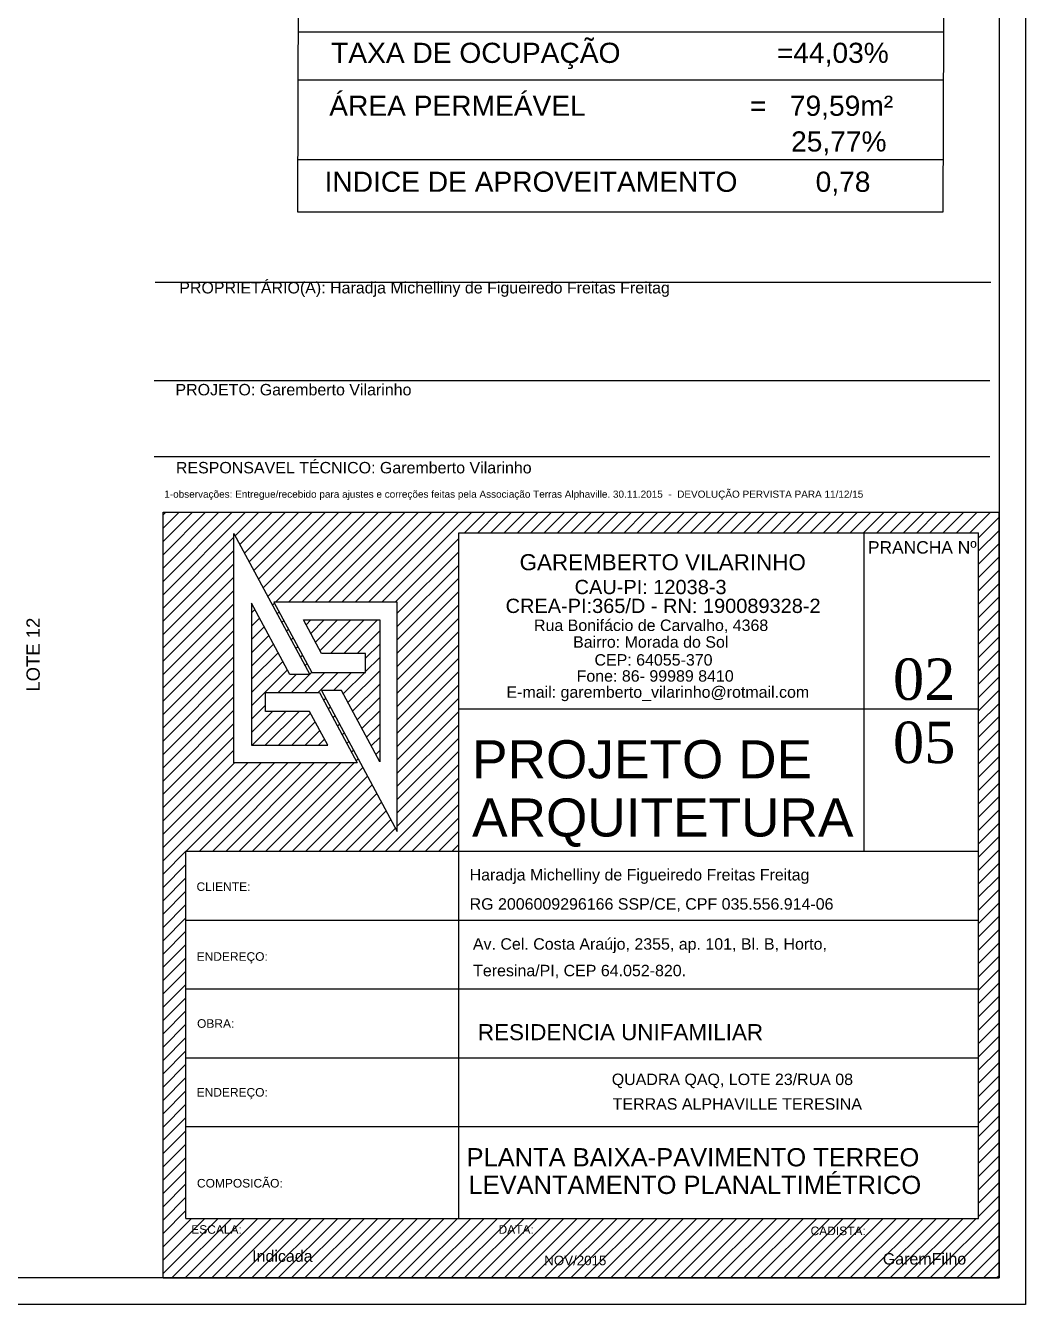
# Model space of a CAD drawing. Header units: millimetres. Extents: x 2182 to 2335, y 1488 to 1614.
# Drawn here: x 2270.21 to 2279.66, y 1489.51 to 1501.6 of the extents above; entities that cross this region are included whole.
import ezdxf

# ---------------------------------------------------------------- set-up
doc = ezdxf.new("R2010")
doc.units = ezdxf.units.MM
for name, color, linetype in [('14-PRANCHA', 7, 'Continuous'), ('default', 7, 'Continuous'), ('FACHADA', 7, 'Continuous'), ('TEXTOS', 7, 'Continuous')]:
    doc.layers.add(name, color=color, linetype=linetype)
doc.styles.add('Arial', font='arial.ttf')
doc.styles.add('Arial1', font='arial.ttf')
doc.styles.get("Standard").update_dxf_attribs({"font": 'arial.ttf'})
doc.styles.add('Swis721 Lt BT', font='swissl.ttf')
doc.styles.add('Times New Roman', font='times.ttf')

msp = doc.modelspace()

# ---------------------------------------------------------------- hatches: boundary and pattern name
at = {"linetype": 'Continuous'}
h = msp.add_hatch(dxfattribs=at)
h.set_pattern_fill('ANSI31', color=251, scale=0.028)
h.set_pattern_definition([(45, (1437.97162, 897.65868), (-0.062861793, 0.062861793), [])])
h.paths.add_polyline_path([(2279.41, 1496.999), (2271.51, 1496.999), (2271.51, 1489.765), (2279.41, 1489.765)])
h.paths.add_polyline_path([(2272.179, 1496.797), (2272.896, 1495.465), (2272.707, 1495.465), (2272.345, 1496.139), (2272.345, 1494.797), (2273.067, 1494.797), (2272.895, 1495.116), (2272.478, 1495.116), (2272.478, 1495.295), (2272.987, 1495.295), (2273.344, 1494.631), (2272.179, 1494.631)], flags=16)
h.paths.add_polyline_path([(2272.558, 1496.149), (2273.723, 1496.149), (2273.723, 1493.984), (2273.007, 1495.316), (2273.195, 1495.316), (2273.557, 1494.642), (2273.557, 1495.983), (2272.836, 1495.983), (2273.007, 1495.664), (2273.424, 1495.664), (2273.424, 1495.485), (2272.915, 1495.485)], flags=16)
h.paths.add_polyline_path([(2274.305, 1496.804), (2279.215, 1496.804), (2279.215, 1493.797), (2279.215, 1490.327), (2271.726, 1490.327), (2271.726, 1493.797), (2274.305, 1493.797)], flags=16)
h.paths.add_polyline_path([(2274.34, 1490.833), (2277.171, 1490.833), (2277.171, 1491.222), (2274.34, 1491.222)], flags=8)
h.paths.add_polyline_path([(2275.71, 1491.338), (2277.183, 1491.338), (2277.183, 1491.508), (2275.71, 1491.508)], flags=8)
h.paths.add_polyline_path([(2275.717, 1491.533), (2277.39, 1491.533), (2277.39, 1491.73), (2275.717, 1491.73)], flags=8)
h.paths.add_polyline_path([(2274.368, 1493.461), (2277.634, 1493.461), (2277.634, 1493.683), (2274.368, 1493.683)], flags=8)
h.paths.add_polyline_path([(2274.41, 1492.555), (2276.476, 1492.555), (2276.476, 1492.777), (2274.41, 1492.777)], flags=8)
h.paths.add_polyline_path([(2275.357, 1495.688), (2276.838, 1495.688), (2276.838, 1495.858), (2275.357, 1495.858)], flags=8)
h.paths.add_polyline_path([(2274.335, 1490.3), (2279.078, 1490.3), (2279.078, 1490.69), (2274.335, 1490.69)], flags=24)
h.paths.add_polyline_path([(2275.559, 1495.519), (2276.674, 1495.519), (2276.674, 1495.689), (2275.559, 1495.689)], flags=8)
h.paths.add_polyline_path([(2274.411, 1492.805), (2277.811, 1492.805), (2277.811, 1493.027), (2274.411, 1493.027)], flags=8)
h.paths.add_polyline_path([(2274.981, 1495.823), (2277.175, 1495.823), (2277.175, 1496.024), (2274.981, 1496.024)], flags=8)
h.paths.add_polyline_path([(2274.369, 1493.183), (2277.862, 1493.183), (2277.862, 1493.405), (2274.369, 1493.405)], flags=8)
h.paths.add_polyline_path([(2275.39, 1495.368), (2276.867, 1495.368), (2276.867, 1495.534), (2275.39, 1495.534)], flags=8)
h.paths.add_polyline_path([(2271.805, 1490.593), (2272.666, 1490.593), (2272.666, 1490.743), (2271.805, 1490.743)], flags=8)
h.paths.add_polyline_path([(2274.369, 1490.628), (2278.758, 1490.628), (2278.758, 1490.956), (2274.369, 1490.956)], flags=8)
h.paths.add_polyline_path([(2271.81, 1492.106), (2272.204, 1492.106), (2272.204, 1492.232), (2271.81, 1492.232)], flags=8)
h.paths.add_polyline_path([(2278.309, 1494.523), (2279.085, 1494.523), (2279.085, 1495.118), (2278.309, 1495.118)], flags=8)
h.paths.add_polyline_path([(2272.324, 1489.887), (2272.95, 1489.887), (2272.95, 1490.052), (2272.324, 1490.052)], flags=24)
h.paths.add_polyline_path([(2271.805, 1493.399), (2272.356, 1493.399), (2272.356, 1493.524), (2271.805, 1493.524)], flags=8)
h.paths.add_polyline_path([(2275.089, 1489.86), (2275.772, 1489.86), (2275.772, 1490), (2275.089, 1490)], flags=24)
h.paths.add_polyline_path([(2274.424, 1491.903), (2278.45, 1491.903), (2278.45, 1492.265), (2274.424, 1492.265)], flags=8)
h.paths.add_polyline_path([(2271.755, 1490.16), (2272.275, 1490.16), (2272.275, 1490.285), (2271.755, 1490.285)], flags=24)
h.paths.add_polyline_path([(2277.608, 1490.147), (2278.172, 1490.147), (2278.172, 1490.273), (2277.608, 1490.273)], flags=24)
h.paths.add_polyline_path([(2278.284, 1489.861), (2279.128, 1489.861), (2279.128, 1490.029), (2278.284, 1490.029)], flags=24)
h.paths.add_polyline_path([(2278.141, 1496.575), (2279.23, 1496.575), (2279.23, 1496.758), (2278.141, 1496.758)], flags=24)
h.paths.add_polyline_path([(2274.331, 1493.809), (2278.134, 1493.809), (2278.134, 1494.4), (2274.331, 1494.4)], flags=8)
h.paths.add_polyline_path([(2275.363, 1496.185), (2276.795, 1496.185), (2276.795, 1496.399), (2275.363, 1496.399)], flags=8)
h.paths.add_polyline_path([(2274.337, 1494.385), (2277.737, 1494.385), (2277.737, 1494.944), (2274.337, 1494.944)], flags=8)
h.paths.add_polyline_path([(2274.72, 1495.175), (2277.562, 1495.175), (2277.562, 1495.39), (2274.72, 1495.39)], flags=8)
h.paths.add_polyline_path([(2274.708, 1495.993), (2277.605, 1495.993), (2277.605, 1496.224), (2274.708, 1496.224)], flags=8)
h.paths.add_polyline_path([(2274.839, 1496.409), (2277.624, 1496.409), (2277.624, 1496.644), (2274.839, 1496.644)], flags=8)
h.paths.add_polyline_path([(2271.801, 1491.428), (2272.527, 1491.428), (2272.527, 1491.587), (2271.801, 1491.587)], flags=8)
h.paths.add_polyline_path([(2271.801, 1492.711), (2272.527, 1492.711), (2272.527, 1492.87), (2271.801, 1492.87)], flags=8)
h.paths.add_polyline_path([(2278.309, 1495.12), (2279.085, 1495.12), (2279.085, 1495.715), (2278.309, 1495.715)], flags=8)
h.paths.add_polyline_path([(2274.66, 1490.162), (2275.034, 1490.162), (2275.034, 1490.283), (2274.66, 1490.283)], flags=24)

# ---------------------------------------------------------------- linework, layer by layer
at = {"color": 8, "linetype": 'Continuous'}
for p, q in [((2272.789, 1501.539), (2278.886, 1501.539)), ((2272.787, 1501.084), (2278.884, 1501.084)), ((2272.785, 1500.331), (2278.882, 1500.331))]:
    msp.add_line(p, q, dxfattribs=at)
at = {"color": 6, "linetype": 'Continuous'}
for points in [[(2238.26, 1518.715), (2279.66, 1518.715), (2279.66, 1489.515), (2238.26, 1489.515)], [(2238.51, 1518.465), (2279.41, 1518.465), (2279.41, 1489.765), (2238.51, 1489.765)]]:
    msp.add_lwpolyline(points, close=True, dxfattribs=at)
at = {"color": 4, "linetype": 'Continuous'}
msp.add_lwpolyline([(2272.8, 1505.109), (2278.897, 1505.109), (2278.88, 1499.834), (2272.783, 1499.834)], close=True, dxfattribs=at)
at = {"layer": 'default', "color": 1}
for p, q in [((2271.434, 1499.174), (2279.333, 1499.174)), ((2271.424, 1498.243), (2279.323, 1498.243)), ((2271.424, 1497.525), (2279.323, 1497.525)), ((2271.51, 1489.765), (2271.51, 1496.999)), ((2271.51, 1496.999), (2279.41, 1496.999)), ((2279.41, 1489.765), (2279.41, 1496.999)), ((2273.723, 1496.149), (2272.558, 1496.149)), ((2272.558, 1496.149), (2272.915, 1495.485)), ((2273.723, 1493.984), (2273.723, 1496.149)), ((2273.007, 1495.664), (2272.836, 1495.983)), ((2272.836, 1495.983), (2273.557, 1495.983)), ((2273.557, 1495.983), (2273.557, 1494.642)), ((2273.424, 1495.664), (2273.007, 1495.664)), ((2273.424, 1495.485), (2273.424, 1495.664)), ((2272.915, 1495.485), (2273.424, 1495.485)), ((2273.195, 1495.316), (2273.007, 1495.316)), ((2273.007, 1495.316), (2273.723, 1493.984)), ((2273.557, 1494.642), (2273.195, 1495.316)), ((2271.51, 1489.765), (2279.41, 1489.765))]:
    msp.add_line(p, q, dxfattribs=at)
at = {"layer": 'default', "color": 6}
for p, q in [((2272.179, 1496.797), (2272.896, 1495.465)), ((2272.179, 1494.631), (2272.179, 1496.797)), ((2272.345, 1496.139), (2272.345, 1494.797)), ((2272.707, 1495.465), (2272.345, 1496.139)), ((2272.896, 1495.465), (2272.707, 1495.465)), ((2272.478, 1495.295), (2272.987, 1495.295)), ((2272.478, 1495.116), (2272.478, 1495.295)), ((2272.987, 1495.295), (2273.344, 1494.631)), ((2272.895, 1495.116), (2272.478, 1495.116)), ((2273.067, 1494.797), (2272.895, 1495.116)), ((2272.345, 1494.797), (2273.067, 1494.797)), ((2273.344, 1494.631), (2272.179, 1494.631))]:
    msp.add_line(p, q, dxfattribs=at)
at = {"layer": 'default'}
for p, q in [((2274.305, 1496.804), (2279.215, 1496.804)), ((2274.305, 1490.327), (2274.305, 1496.804)), ((2278.137, 1493.797), (2278.137, 1496.804)), ((2279.215, 1493.797), (2279.215, 1496.804)), ((2274.305, 1495.143), (2279.215, 1495.143)), ((2271.726, 1490.327), (2271.726, 1493.797)), ((2271.726, 1493.797), (2279.215, 1493.797)), ((2279.215, 1490.327), (2279.215, 1493.797)), ((2271.726, 1493.146), (2279.215, 1493.146)), ((2271.726, 1492.496), (2279.215, 1492.496)), ((2271.726, 1491.845), (2279.215, 1491.845)), ((2271.726, 1491.194), (2279.215, 1491.194)), ((2271.726, 1490.327), (2279.215, 1490.327))]:
    msp.add_line(p, q, dxfattribs=at)

# ---------------------------------------------------------------- texts
at = {"color": 3, "linetype": 'Continuous', "char_height": 0.108, "attachment_point": 1}
for s, insert, width in [('PROPRIETÁRIO(A): Haradja Michelliny de Figueiredo Freitas Freitag', (2271.663, 1499.174), 7.67028), ('PROJETO: Garemberto Vilarinho', (2271.627, 1498.211), 3.34901), ('RESPONSAVEL TÉCNICO: Garemberto Vilarinho', (2271.631, 1497.474), 3.48304), ('Haradja Michelliny de Figueiredo Freitas Freitag', (2274.407, 1493.628), 3.34901), ('RG 2006009296166 SSP/CE, CPF 035.556.914-06', (2274.407, 1493.352), 3.59121), ('Av. Cel. Costa Araújo, 2355, ap. 101, Bl. B, Horto,', (2274.438, 1492.974), 5.63388), ('Teresina/PI, CEP 64.052-820.', (2274.44, 1492.723), 5.63388)]:
    msp.add_mtext(s, dxfattribs=dict(at, insert=insert, width=width))
at = {"lineweight": 5, "insert": (2270.219, 1495.304), "char_height": 0.125, "width": 0.83125, "attachment_point": 1, "rotation": 90}
msp.add_mtext('{\\fArial|b0|i0|c0|p34;LOTE 12}', dxfattribs=at)
at = {"layer": '14-PRANCHA', "color": 3, "style": 'Arial'}
for s, height, p in [('1-observações: Entregue/recebido para ajustes e correções feitas pela Associação Terras Alphaville. 30.11.2015  -  DEVOLUÇÃO PERVISTA PARA 11/12/15', 0.067422, (2271.521, 1497.136)), ('PLANTA BAIXA-PAVIMENTO TERREO', 0.17227, (2274.378, 1490.819)), ('LEVANTAMENTO PLANALTIMÉTRICO', 0.17227, (2274.396, 1490.558)), ('Indicada', 0.108, (2272.352, 1489.917)), ('NOV/2015', 0.09, (2275.112, 1489.885)), ('GaremFilho', 0.108, (2278.312, 1489.891))]:
    msp.add_text(s, height=height, dxfattribs=at).set_placement(p)
at = {"layer": '14-PRANCHA', "color": 2, "style": 'Arial'}
for s, height, p in [('PRANCHA Nº', 0.1176, (2278.171, 1496.608)), ('CLIENTE:', 0.081, (2271.826, 1493.421)), ('ENDEREÇO:', 0.081, (2271.827, 1492.761)), ('OBRA:', 0.081, (2271.831, 1492.128)), ('ENDEREÇO:', 0.081, (2271.827, 1491.478)), ('COMPOSICÃO:', 0.081, (2271.83, 1490.619)), ('ESCALA:', 0.081, (2271.776, 1490.182)), ('DATA:', 0.081, (2274.68, 1490.182)), ('CADISTA:', 0.081, (2277.629, 1490.169))]:
    msp.add_text(s, height=height, dxfattribs=at).set_placement(p)
at = {"layer": 'default', "color": 3, "style": 'Arial1'}
for s, height, p in [('TAXA DE OCUPAÇÃO                    =44,03%%% ', 0.19044, (2273.098, 1501.244)), ('ÁREA PERMEÁVEL                     =   79,59m²', 0.19044, (2273.08, 1500.744)), ('25,77%%%', 0.1904, (2277.445, 1500.407)), ('INDICE DE APROVEITAMENTO          0,78', 0.19044, (2273.036, 1500.026))]:
    msp.add_text(s, height=height, dxfattribs=at).set_placement(p)
at = {"layer": 'FACHADA', "color": 5, "style": 'Arial'}
for s, p in [('PROJETO DE', (2274.43, 1494.485)), ('ARQUITETURA', (2274.43, 1493.935))]:
    msp.add_text(s, height=0.36, dxfattribs=at).set_placement(p)
at = {"layer": 'TEXTOS', "color": 3}
for s, height, style, p in [('GAREMBERTO VILARINHO', 0.15156, 'Arial', (2274.879, 1496.451)), ('02', 0.3909, 'Times New Roman', (2278.408, 1495.226)), ('05', 0.3909, 'Times New Roman', (2278.408, 1494.629)), ('RESIDENCIA UNIFAMILIAR', 0.15165, 'Swis721 Lt BT', (2274.485, 1492.011))]:
    msp.add_text(s, height=height, dxfattribs=dict(at, style=style)).set_placement(p)
at = {"layer": 'TEXTOS', "color": 2, "style": 'Swis721 Lt BT'}
for s, height, p in [('CAU-PI: 12038-3', 0.135, (2275.399, 1496.225)), ('CREA-PI:365/D - RN: 190089328-2', 0.135, (2274.747, 1496.047)), ('Rua Bonifácio de Carvalho, 4368', 0.108, (2275.015, 1495.877)), ('Bairro: Morada do Sol', 0.108, (2275.385, 1495.719)), ('CEP: 64055-370', 0.108, (2275.587, 1495.55)), ('QUADRA QAQ, LOTE 23/RUA 08', 0.108, (2275.75, 1491.587)), ('TERRAS ALPHAVILLE TERESINA', 0.108, (2275.759, 1491.355))]:
    msp.add_text(s, height=height, dxfattribs=at).set_placement(p)
at = {"layer": 'TEXTOS', "color": 4, "style": 'Swis721 Lt BT'}
for s, p in [('Fone: 86- 99989 8410', (2275.418, 1495.398)), ('E-mail: garemberto_vilarinho@rotmail.com', (2274.755, 1495.246))]:
    msp.add_text(s, height=0.108, dxfattribs=at).set_placement(p)

doc.saveas('drawing.dxf')
